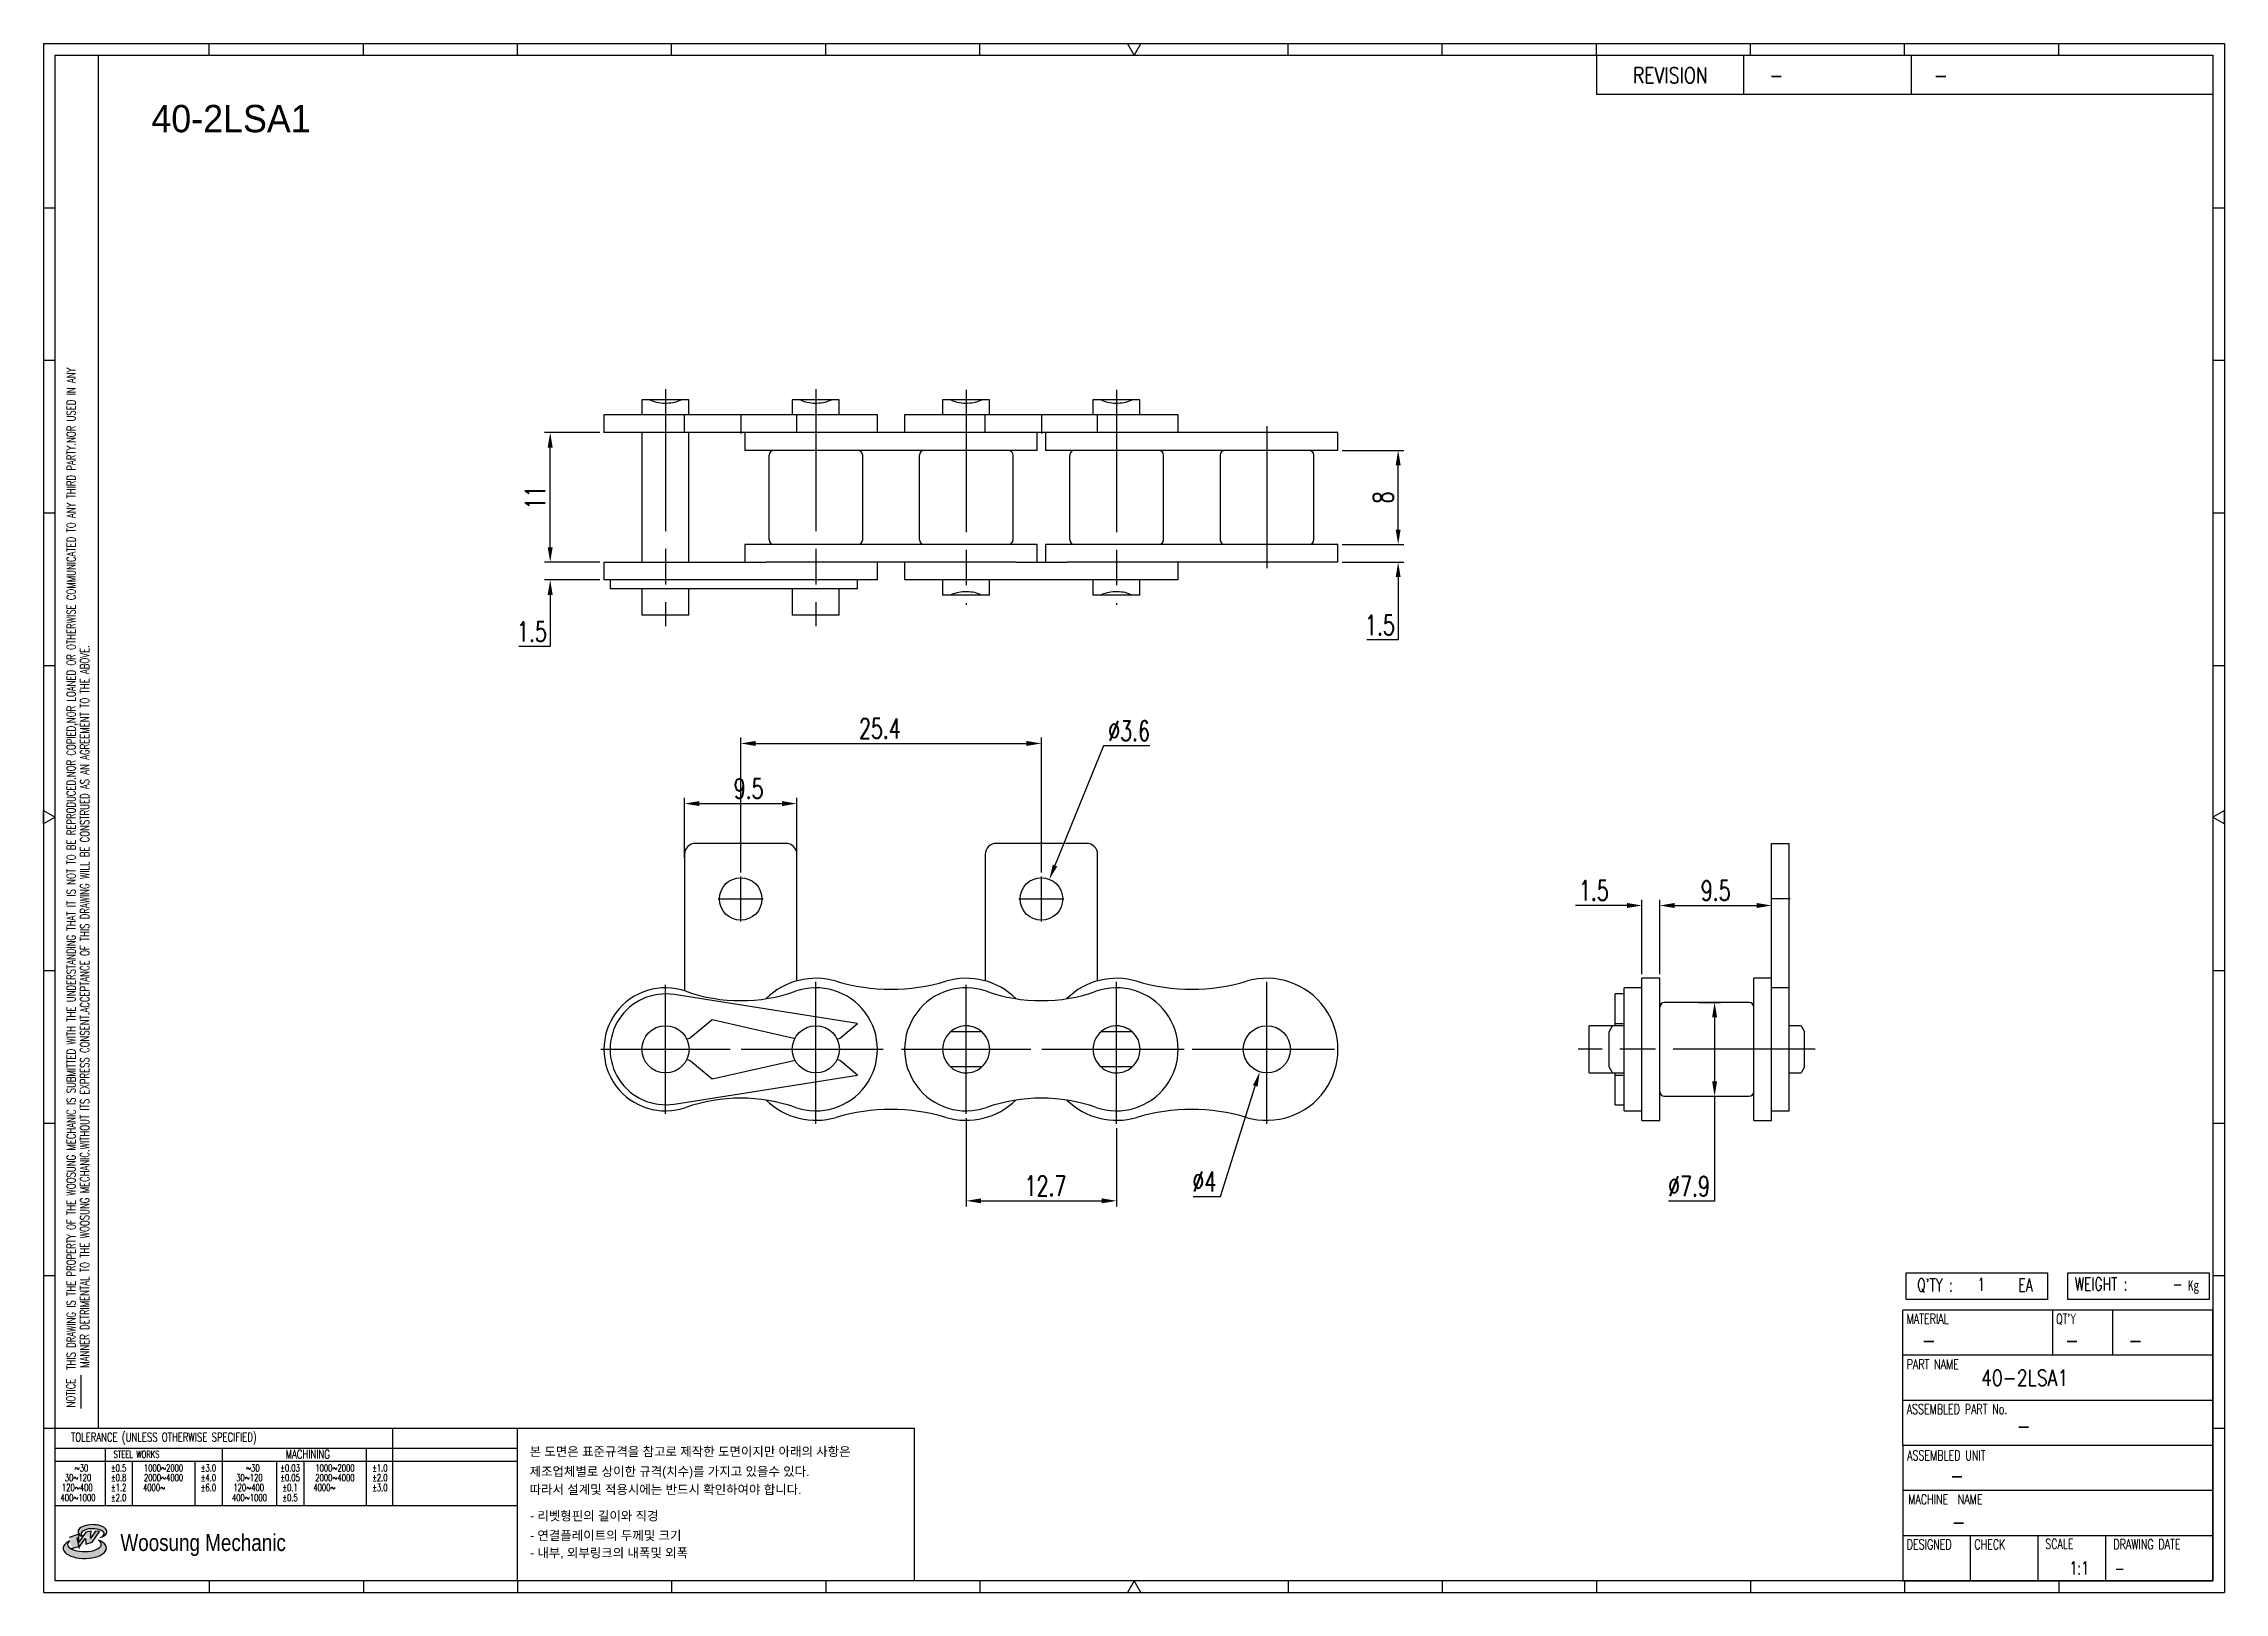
# Model space of a CAD drawing. Header units: millimetres. Extents: x 333 to 518, y 59 to 190.
import ezdxf
from ezdxf.enums import TextEntityAlignment as Align

# ---------------------------------------------------------------- set-up
doc = ezdxf.new("R2010")
doc.units = ezdxf.units.MM
doc.linetypes.add('AM_ISO08W050', pattern=[18, 12, -1.5, 3, -1.5])
doc.layers.get('Defpoints').update_dxf_attribs({"color": 80})
doc.layers.add('CL1', color=140, linetype='AM_ISO08W050', lineweight=25)
for name, color, linetype in [('S-DIM', 7, 'Continuous'), ('TITLE', 7, 'Continuous'), ('도면레이아웃', 7, 'Continuous')]:
    doc.layers.add(name, color=color, linetype=linetype)
doc.styles.add('HAN', font='ROMANS.shx', dxfattribs={"width": 0.7, "bigfont": 'whgtxt.shx'})
doc.styles.add('HKD_ST2', font='romans.shx', dxfattribs={"width": 0.7, "height": 4, "bigfont": '@extfont2.shx'})
doc.styles.add('HSG', font='SIMPLEX.shx', dxfattribs={"width": 0.7, "bigfont": 'HSG.shx'})
doc.styles.add('MtXpl_', font='Gulim.ttf')
doc.styles.add('SLDTEXTSTYLE4', font='arial.ttf', dxfattribs={"width": 0.8})
doc.dimstyles.new('AP0.7', dxfattribs={"dimscale": 0.7, "dimtxt": 2.4, "dimasz": 1.8, "dimexe": 0.7, "dimexo": 0.5, "dimgap": 0.6, "dimtad": 1, "dimtoh": 1, "dimdec": 1, "dimrnd": 0.01, "dimzin": 9, "dimdsep": 46, "dimtxsty": 'HSG', "dimcen": 0, "dimclrd": 251, "dimclre": 251, "dimclrt": 60, "dimazin": 2, "dimtp": 1, "dimtm": 1, "dimtfac": 0.5, "dimtdec": 1, "dimtofl": 0, "dimtmove": 0, "dimatfit": 3, "dimfxl": 0, "dimtvp": 1, "dimtolj": 2, "dimlwd": -1, "dimlwe": -1, "dimarcsym": 0})

# ---------------------------------------------------------------- blocks, each defined once
blk = doc.blocks.new('MAST')
at = {"layer": '도면레이아웃'}
h = blk.add_hatch(color=10, dxfattribs=at)
h.paths.add_polyline_path([(1.544, 35.177), (1.554, 34.966), (1.779, 35.034), (2.054, 35.422), (1.908, 35.446), (1.728, 35.167), (1.741, 35.439), (1.547, 35.405), (1.292, 35.041), (1.295, 35.33), (0.943, 35.208), (1.03, 34.8), (1.336, 34.885)])
edge = h.paths.add_edge_path()
edge.add_ellipse((1.795, 35.421), major_axis=(-0.53, 0), ratio=0.487785, start_angle=122.36065, end_angle=403.39574)
edge.add_line((1.411, 35.244), (1.419, 35.261))
edge.add_ellipse((1.798, 35.344), major_axis=(-0.423, 0), ratio=0.444396, start_angle=131.58977, end_angle=386.19408, ccw=False)
edge = h.paths.add_edge_path()
edge.add_ellipse((1.512, 34.815), major_axis=(-0.793, 0), ratio=0.480113, start_angle=314.67633, end_angle=590.85213)
edge.add_ellipse((1.501, 34.958), major_axis=(-0.62, 0), ratio=0.43311, start_angle=331.7024, end_angle=574.42495, ccw=False)
at = {"color": 140}
for p, q in [((0, 90.118), (80.15, 90.118)), ((0, 90.118), (0, 33.191)), ((80.15, 90.118), (80.15, 33.191)), ((57.068, 89.693), (57.068, 88.246)), ((62.47, 89.693), (62.47, 88.246)), ((68.635, 89.693), (68.635, 88.246)), ((79.725, 88.246), (57.068, 88.246)), ((68.449, 43.961), (68.449, 44.936)), ((68.449, 44.936), (73.654, 44.936)), ((73.654, 44.936), (73.654, 43.961)), ((74.39, 43.961), (74.39, 44.936)), ((74.39, 44.936), (79.595, 44.936)), ((79.595, 44.936), (79.595, 43.961)), ((68.336, 38.59), (68.336, 43.563)), ((79.725, 43.563), (68.336, 43.563)), ((73.654, 43.961), (68.449, 43.961)), ((73.827, 43.563), (73.827, 41.905)), ((79.595, 43.961), (74.39, 43.961)), ((76.037, 43.563), (76.037, 41.905)), ((79.725, 38.59), (79.725, 43.563)), ((79.725, 41.905), (68.336, 41.905)), ((79.725, 40.248), (68.336, 40.248)), ((68.336, 38.59), (68.336, 33.616)), ((79.725, 38.59), (68.336, 38.59)), ((79.725, 33.616), (79.725, 38.59)), ((79.725, 36.932), (68.336, 36.932)), ((79.725, 35.274), (68.336, 35.274)), ((70.822, 33.616), (70.822, 35.274)), ((73.309, 33.616), (73.309, 35.274)), ((75.796, 33.616), (75.796, 35.274)), ((0, 33.191), (80.15, 33.191)), ((68.336, 33.616), (79.725, 33.616))]:
    blk.add_line(p, q, dxfattribs=at)
for p, q in [((6.089, 89.693), (6.089, 90.118)), ((11.753, 89.693), (11.753, 90.118)), ((17.418, 89.693), (17.418, 90.118)), ((23.082, 89.693), (23.082, 90.118)), ((28.746, 89.693), (28.746, 90.118)), ((34.411, 89.693), (34.411, 90.118)), ((45.739, 89.693), (45.739, 90.118)), ((51.404, 89.693), (51.404, 90.118)), ((57.068, 89.693), (57.068, 90.118)), ((62.732, 89.693), (62.732, 90.118)), ((68.397, 89.693), (68.397, 90.118)), ((74.061, 89.693), (74.061, 90.118)), ((0, 84.085), (0.425, 84.085)), ((79.725, 84.085), (80.15, 84.085)), ((0, 78.478), (0.425, 78.478)), ((79.725, 78.478), (80.15, 78.478)), ((0, 72.87), (0.425, 72.87)), ((79.725, 72.87), (80.15, 72.87)), ((0, 67.262), (0.425, 67.262)), ((79.725, 67.262), (80.15, 67.262)), ((0, 56.047), (0.425, 56.047)), ((79.725, 56.047), (80.15, 56.047)), ((0, 50.439), (0.425, 50.439)), ((79.725, 50.439), (80.15, 50.439)), ((0, 44.832), (0.425, 44.832)), ((79.725, 44.832), (80.15, 44.832)), ((1.377, 39.947), (1.377, 41.174)), ((0, 39.224), (0.425, 39.224)), ((79.725, 39.224), (80.15, 39.224)), ((6.089, 33.616), (6.089, 33.191)), ((11.753, 33.616), (11.753, 33.191)), ((17.418, 33.616), (17.418, 33.191)), ((23.082, 33.616), (23.082, 33.191)), ((28.746, 33.616), (28.746, 33.191)), ((34.411, 33.616), (34.411, 33.191)), ((45.739, 33.616), (45.739, 33.191)), ((51.404, 33.616), (51.404, 33.191)), ((57.068, 33.616), (57.068, 33.191)), ((62.732, 33.616), (62.732, 33.191)), ((68.397, 33.616), (68.397, 33.191)), ((74.061, 33.616), (74.061, 33.191))]:
    blk.add_line(p, q)
at = {"color": 2}
for p, q in [((2.017, 39.224), (2.017, 89.693)), ((0.425, 39.224), (17.418, 39.224)), ((0.425, 38.487), (17.418, 38.487)), ((2.257, 38.487), (2.257, 36.382)), ((6.557, 38.5), (6.557, 36.382)), ((11.857, 38.487), (11.857, 36.382)), ((12.816, 39.224), (12.816, 36.382)), ((17.418, 33.616), (17.418, 39.224)), ((0.425, 38.012), (17.418, 38.012)), ((3.257, 38.012), (3.257, 36.382)), ((5.557, 38.012), (5.557, 36.382)), ((8.557, 38.012), (8.557, 36.382)), ((9.557, 38.026), (9.557, 36.382)), ((0.425, 36.382), (17.418, 36.382))]:
    blk.add_line(p, q, dxfattribs=at)
for points in [[(40.075, 89.693), (39.83, 90.118), (40.32, 90.118)], [(0.425, 61.679), (0, 61.433), (0, 61.924)], [(79.725, 61.679), (80.15, 61.433), (80.15, 61.924)], [(40.075, 33.616), (39.83, 33.191), (40.32, 33.191)]]:
    blk.add_lwpolyline(points, close=True)
at = {"color": 140}
blk.add_lwpolyline([(0.425, 89.693), (79.725, 89.693), (79.725, 33.616), (0.425, 33.616)], close=True, dxfattribs=at)
at = {"layer": '도면레이아웃'}
for p, q in [((1.295, 35.33), (0.943, 35.208)), ((1.547, 35.405), (1.292, 35.041)), ((1.292, 35.041), (1.295, 35.33)), ((1.741, 35.439), (1.547, 35.405)), ((1.908, 35.446), (1.728, 35.167)), ((1.728, 35.167), (1.741, 35.439)), ((1.779, 35.034), (2.054, 35.422)), ((2.054, 35.422), (1.908, 35.446)), ((1.03, 34.8), (1.336, 34.885)), ((1.224, 35.208), (1.311, 34.8)), ((1.224, 35.208), (1.224, 35.208)), ((1.336, 34.885), (1.544, 35.177)), ((1.419, 35.261), (1.411, 35.244)), ((1.544, 35.177), (1.554, 34.966)), ((1.554, 34.966), (1.779, 35.034))]:
    blk.add_line(p, q, dxfattribs=at)
for centre, major_axis, ratio, start_param, end_param in [((1.795, 35.421), (-0.53, 0), 0.487785, 2.135596, 7.040584), ((1.798, 35.344), (-0.423, 0), 0.444396, 2.296675, 6.740358), ((1.512, 34.815), (-0.793, 0), 0.480113, 5.492138, 10.312315), ((1.501, 34.958), (-0.62, 0), 0.43311, 5.789299, 10.025607)]:
    blk.add_ellipse(centre, major_axis=major_axis, ratio=ratio, start_param=start_param, end_param=end_param, dxfattribs=at)
for s, height, style, width, p in [('REVISION', 0.5806, 'HAN', 0.8, (58.415, 88.664)), ('-', 0.581, 'HAN', 0.8, (63.426, 88.664)), ('-', 0.581, 'HAN', 0.8, (69.468, 88.664)), ("Q'TY : ", 0.4746, 'HKD_ST2', 0.7, (68.857, 44.253)), ('1', 0.475, 'HKD_ST2', 0.7, (71.071, 44.275)), ('EA', 0.4746, 'HKD_ST2', 0.7, (72.578, 44.253)), ('WEIGHT : ', 0.4746, 'HKD_ST2', 0.7, (74.65, 44.286)), ('-', 0.581, 'HAN', 0.8, (69.029, 42.157)), ('-', 0.581, 'HAN', 0.8, (74.289, 42.157)), ('-', 0.581, 'HAN', 0.8, (76.623, 42.157)), ('-', 0.581, 'HAN', 0.8, (72.515, 39.013)), ('-', 0.581, 'HAN', 0.8, (70.067, 37.189)), ('-', 0.581, 'HAN', 0.8, (70.126, 35.48)), ('1:1', 0.4746, 'HKD_ST2', 0.7, (74.458, 33.848)), ('-', 0.475, 'HKD_ST2', 0.7, (76.112, 33.837))]:
    blk.add_text(s, height=height, dxfattribs=dict(style=style, width=width)).set_placement(p)
at = {"color": 6, "style": 'HKD_ST2', "width": 0.7}
for s, p in [(' THIS DRAWING IS THE PROPERTY OF THE WOOSUNG MECHANIC IS SUBMITTED WITH THE UNDERSTANDING THAT IT IS NOT TO BE REPRODUCED.NOR COPIED,NOR LOANED OR OTHERWISE COMMUNICATED TO ANY THIRD PARTY.NOR USED IN ANY', (1.173, 41.217)), ('MANNER DETRIMENTAL TO THE WOOSUNG MECHANIC.WITHOUT ITS EXPRESS CONSENT.ACCEPTANCE OF THIS DRAWING WILL BE CONSTRUED AS AN AGREEMENT TO THE ABOVE.', (1.672, 41.447))]:
    blk.add_text(s, height=0.326266, rotation=90, dxfattribs=at).set_placement(p)
at = {"style": 'HKD_ST2', "width": 0.7}
blk.add_text('-', height=0.475, dxfattribs=at).set_placement((78.613, 44.286), align=Align.RIGHT)
at = {"color": 254, "style": 'HKD_ST2', "width": 0.7}
for s, height, p in [('MATERIAL', 0.3651, (68.474, 43.425)), ("QT'Y", 0.3651, (73.965, 43.425)), ('PART NAME', 0.3651, (68.474, 41.756)), ('ASSEMBLED PART No.', 0.36511, (68.474, 40.109)), ('ASSEMBLED UNIT', 0.36511, (68.49, 38.408)), ('MACHINE  NAME', 0.36511, (68.532, 36.794)), ('DESIGNED', 0.3651, (68.474, 35.136)), ('CHECK', 0.3651, (70.961, 35.136)), ('SCALE', 0.3651, (73.566, 35.153)), ('DRAWING DATE', 0.36511, (76.071, 35.141))]:
    blk.add_text(s, height=height, dxfattribs=at).set_placement(p, align=Align.TOP_LEFT)
at = {"style": 'HKD_ST2', "width": 0.7}
blk.add_text('NOTICE', height=0.3263, rotation=90, dxfattribs=at).set_placement((1.163, 39.988))
blk.add_text('TOLERANCE (UNLESS OTHERWISE SPECIFIED)', height=0.32627, dxfattribs=at).set_placement((4.417, 38.896), align=Align.MIDDLE_CENTER)
at = {"color": 4, "style": 'HKD_ST2', "width": 0.7}
for s, height, p in [('%%12630', 0.261, (1.389, 37.762)), ('1000%%1262000', 0.26101, (4.407, 37.762)), ('%%12630', 0.261, (7.689, 37.762)), ('1000%%1262000', 0.26101, (10.707, 37.762)), ('120%%126400', 0.26101, (1.237, 37.045)), ('30%%126120', 0.261, (1.263, 37.411)), ('4000%%126', 0.261, (4.061, 37.045)), ('2000%%1264000', 0.26101, (4.407, 37.411)), ('120%%126400', 0.26101, (7.537, 37.045)), ('30%%126120', 0.261, (7.563, 37.411)), ('4000%%126', 0.261, (10.321, 37.045)), ('2000%%1264000', 0.26101, (10.707, 37.411)), ('400%%1261000', 0.26101, (1.263, 36.67)), ('400%%1261000', 0.26101, (7.563, 36.67))]:
    blk.add_text(s, height=height, dxfattribs=at).set_placement(p, align=Align.MIDDLE_CENTER)
for s, height, p in [('%%P0.5', 0.261, (2.757, 37.762)), ('STEEL WORKS', 0.26101, (3.416, 38.268)), ('%%P3.0', 0.261, (6.057, 37.762)), ('%%P0.03', 0.261, (9.057, 37.762)), ('MACHINING', 0.3263, (9.707, 38.27)), ('%%P1.0', 0.261, (12.357, 37.762)), ('%%P0.8', 0.261, (2.757, 37.411)), ('%%P1.2', 0.261, (2.757, 37.045)), ('%%P4.0', 0.261, (6.057, 37.411)), ('%%P6.0', 0.261, (6.057, 37.045)), ('%%P0.05', 0.261, (9.057, 37.411)), ('%%P0.1', 0.261, (9.057, 37.045)), ('%%P2.0', 0.261, (12.357, 37.411)), ('%%P3.0', 0.261, (12.357, 37.045)), ('%%P2.0', 0.261, (2.757, 36.67)), ('%%P0.5', 0.261, (9.057, 36.67))]:
    blk.add_text(s, height=height, dxfattribs=at).set_placement(p, align=Align.MIDDLE)
at = {"color": 1, "style": 'SLDTEXTSTYLE4', "width": 0.8}
blk.add_text('Woosung Mechanic', height=0.61957, dxfattribs=at).set_placement((2.822, 34.711))
at = {"layer": 'TITLE', "width": 0.8}
blk.add_text('Kg', height=0.3789, dxfattribs=at).set_placement((78.807, 44.286))
blk = doc.blocks.new('*D2')
at = {"layer": 'Defpoints', "color": 0, "transparency": 16777216}
for p in [(442.8, 147.58), (447.89, 147.58), (442.8, 146.08)]:
    blk.add_point(p, dxfattribs=at)
at = {"layer": 'S-DIM', "color": 251, "transparency": 16777216}
for p, q in [((447.89, 148.84), (447.89, 150.1)), ((443.15, 147.58), (448.38, 147.58)), ((443.15, 146.08), (448.38, 146.08)), ((447.89, 144.82), (447.89, 139.51)), ((447.89, 139.51), (445.23, 139.51))]:
    blk.add_line(p, q, dxfattribs=at)
for points in [[(447.68, 148.84), (448.1, 148.84), (447.89, 147.58)], [(447.68, 144.82), (448.1, 144.82), (447.89, 146.08)]]:
    blk.add_solid(points, dxfattribs=at)
at = {"layer": 'S-DIM', "color": 60, "transparency": 16777216, "insert": (446.35, 140.77), "char_height": 1.68, "attachment_point": 5, "style": 'HSG'}
blk.add_mtext('\\A2;1.5', dxfattribs=at)
blk = doc.blocks.new('*D3')
at = {"layer": 'Defpoints', "color": 0, "transparency": 16777216}
for p in [(442.8, 155.53), (447.89, 155.53), (442.8, 147.58)]:
    blk.add_point(p, dxfattribs=at)
at = {"layer": 'S-DIM', "color": 251, "transparency": 16777216}
for p, q in [((443.15, 155.53), (448.38, 155.53)), ((447.89, 148.84), (447.89, 154.27)), ((443.15, 147.58), (448.38, 147.58))]:
    blk.add_line(p, q, dxfattribs=at)
for points in [[(447.68, 154.27), (448.1, 154.27), (447.89, 155.53)], [(447.68, 148.84), (448.1, 148.84), (447.89, 147.58)]]:
    blk.add_solid(points, dxfattribs=at)
at = {"layer": 'S-DIM', "color": 60, "transparency": 16777216, "insert": (446.63, 151.55), "char_height": 1.68, "attachment_point": 5, "rotation": 90, "style": 'HSG'}
blk.add_mtext('\\A2;8', dxfattribs=at)
blk = doc.blocks.new('*D4')
at = {"layer": 'Defpoints', "color": 0, "transparency": 16777216}
for p in [(376.26, 146.08), (380.8, 146.08), (380.8, 144.58)]:
    blk.add_point(p, dxfattribs=at)
at = {"layer": 'S-DIM', "color": 251, "transparency": 16777216}
for p, q in [((376.26, 147.34), (376.26, 148.6)), ((380.45, 146.08), (375.77, 146.08)), ((380.45, 144.58), (375.77, 144.58)), ((376.26, 143.32), (376.26, 138.95)), ((376.26, 138.95), (373.6, 138.95))]:
    blk.add_line(p, q, dxfattribs=at)
for points in [[(376.05, 147.34), (376.47, 147.34), (376.26, 146.08)], [(376.05, 143.32), (376.47, 143.32), (376.26, 144.58)]]:
    blk.add_solid(points, dxfattribs=at)
at = {"layer": 'S-DIM', "color": 60, "transparency": 16777216, "insert": (374.72, 140.21), "char_height": 1.68, "attachment_point": 5, "style": 'HSG'}
blk.add_mtext('\\A2;1.5', dxfattribs=at)
blk = doc.blocks.new('*D5')
at = {"layer": 'Defpoints', "color": 0, "transparency": 16777216}
for p in [(376.26, 157.03), (380.8, 157.03), (380.8, 146.08)]:
    blk.add_point(p, dxfattribs=at)
at = {"layer": 'S-DIM', "color": 251, "transparency": 16777216}
for p, q in [((380.45, 157.03), (375.77, 157.03)), ((376.26, 147.34), (376.26, 155.77)), ((380.45, 146.08), (375.77, 146.08))]:
    blk.add_line(p, q, dxfattribs=at)
for points in [[(376.05, 155.77), (376.47, 155.77), (376.26, 157.03)], [(376.05, 147.34), (376.47, 147.34), (376.26, 146.08)]]:
    blk.add_solid(points, dxfattribs=at)
at = {"layer": 'S-DIM', "color": 60, "transparency": 16777216, "insert": (375, 151.55), "char_height": 1.68, "attachment_point": 5, "rotation": 90, "style": 'HSG'}
blk.add_mtext('\\A2;11', dxfattribs=at)
blk = doc.blocks.new('*D6')
at = {"layer": 'Defpoints', "color": 0, "transparency": 16777216}
for p in [(397.1, 125.69), (387.6, 120.76), (397.1, 120.76)]:
    blk.add_point(p, dxfattribs=at)
at = {"layer": 'S-DIM', "color": 251, "transparency": 16777216}
for p, q in [((387.6, 121.11), (387.6, 126.18)), ((388.86, 125.69), (395.84, 125.69)), ((397.1, 121.11), (397.1, 126.18))]:
    blk.add_line(p, q, dxfattribs=at)
for points in [[(388.86, 125.9), (388.86, 125.48), (387.6, 125.69)], [(395.84, 125.9), (395.84, 125.48), (397.1, 125.69)]]:
    blk.add_solid(points, dxfattribs=at)
at = {"layer": 'S-DIM', "color": 60, "transparency": 16777216, "insert": (393.02, 126.95), "char_height": 1.68, "attachment_point": 5, "style": 'HSG'}
blk.add_mtext('\\A2;9.5', dxfattribs=at)
blk = doc.blocks.new('*D7')
at = {"layer": 'Defpoints', "color": 0, "transparency": 16777216}
for p in [(417.75, 130.77), (392.35, 119.52), (417.75, 119.52)]:
    blk.add_point(p, dxfattribs=at)
at = {"layer": 'S-DIM', "color": 251, "transparency": 16777216}
for p, q in [((392.35, 119.87), (392.35, 131.26)), ((417.75, 119.87), (417.75, 131.26)), ((393.61, 130.77), (416.49, 130.77))]:
    blk.add_line(p, q, dxfattribs=at)
for points in [[(393.61, 130.98), (393.61, 130.56), (392.35, 130.77)], [(416.49, 130.98), (416.49, 130.56), (417.75, 130.77)]]:
    blk.add_solid(points, dxfattribs=at)
at = {"layer": 'S-DIM', "color": 60, "transparency": 16777216, "insert": (404.11, 132.03), "char_height": 1.68, "attachment_point": 5, "style": 'HSG'}
blk.add_mtext('\\A2;25.4', dxfattribs=at)
blk = doc.blocks.new('*D8')
at = {"layer": 'Defpoints', "color": 0, "transparency": 16777216}
for p in [(418.43, 119.29), (417.07, 115.96)]:
    blk.add_point(p, dxfattribs=at)
at = {"layer": 'S-DIM', "color": 251, "transparency": 16777216}
for p, q in [((423.01, 130.57), (418.9, 120.46)), ((426.9, 130.57), (423.01, 130.57))]:
    blk.add_line(p, q, dxfattribs=at)
blk.add_solid([(418.71, 120.54), (419.09, 120.38), (418.43, 119.29)], dxfattribs=at)
at = {"layer": 'S-DIM', "color": 60, "transparency": 16777216, "insert": (425.16, 131.83), "char_height": 1.68, "attachment_point": 5, "style": 'HSG'}
blk.add_mtext('\\A2;∅3.6', dxfattribs=at)
blk = doc.blocks.new('*D9')
at = {"layer": 'Defpoints', "color": 0, "transparency": 16777216}
for p in [(411.4, 99.47), (424.1, 98.63), (424.1, 92.13)]:
    blk.add_point(p, dxfattribs=at)
at = {"layer": 'S-DIM', "color": 251, "transparency": 16777216}
for p, q in [((411.4, 99.12), (411.4, 91.64)), ((424.1, 98.28), (424.1, 91.64)), ((412.66, 92.13), (422.84, 92.13))]:
    blk.add_line(p, q, dxfattribs=at)
for points in [[(412.66, 92.34), (412.66, 91.92), (411.4, 92.13)], [(422.84, 92.34), (422.84, 91.92), (424.1, 92.13)]]:
    blk.add_solid(points, dxfattribs=at)
at = {"layer": 'S-DIM', "color": 60, "transparency": 16777216, "insert": (418.1, 93.39), "char_height": 1.68, "attachment_point": 5, "style": 'HSG'}
blk.add_mtext('\\A2;12.7', dxfattribs=at)
blk = doc.blocks.new('*D10')
at = {"layer": 'Defpoints', "color": 0, "transparency": 16777216}
for p in [(437.4, 106.82), (436.2, 103.03)]:
    blk.add_point(p, dxfattribs=at)
at = {"layer": 'S-DIM', "color": 251, "transparency": 16777216}
for p, q in [((432.88, 92.51), (435.82, 101.83)), ((430.56, 92.51), (432.88, 92.51))]:
    blk.add_line(p, q, dxfattribs=at)
blk.add_solid([(435.62, 101.89), (436.02, 101.77), (436.2, 103.03)], dxfattribs=at)
at = {"layer": 'S-DIM', "color": 60, "transparency": 16777216, "insert": (431.51, 93.77), "char_height": 1.68, "attachment_point": 5, "style": 'HSG'}
blk.add_mtext('\\A2;∅4', dxfattribs=at)
blk = doc.blocks.new('*D11')
at = {"layer": 'Defpoints', "color": 0, "transparency": 16777216}
for p in [(469.98, 117.08), (468.48, 110.93), (469.98, 110.93)]:
    blk.add_point(p, dxfattribs=at)
at = {"layer": 'S-DIM', "color": 251, "transparency": 16777216}
for p, q in [((467.22, 117.08), (462.88, 117.08)), ((468.48, 111.28), (468.48, 117.57)), ((469.98, 111.28), (469.98, 117.57)), ((471.24, 117.08), (472.5, 117.08))]:
    blk.add_line(p, q, dxfattribs=at)
for points in [[(467.22, 117.29), (467.22, 116.87), (468.48, 117.08)], [(471.24, 117.29), (471.24, 116.87), (469.98, 117.08)]]:
    blk.add_solid(points, dxfattribs=at)
at = {"layer": 'S-DIM', "color": 60, "transparency": 16777216, "insert": (464.42, 118.34), "char_height": 1.68, "attachment_point": 5, "style": 'HSG'}
blk.add_mtext('\\A2;1.5', dxfattribs=at)
blk = doc.blocks.new('*D12')
at = {"layer": 'Defpoints', "color": 0, "transparency": 16777216}
for p in [(479.43, 117.08), (479.43, 115.26), (469.98, 110.93)]:
    blk.add_point(p, dxfattribs=at)
at = {"layer": 'S-DIM', "color": 251, "transparency": 16777216}
for p, q in [((469.98, 111.28), (469.98, 117.57)), ((471.24, 117.08), (478.17, 117.08)), ((479.43, 115.61), (479.43, 117.57))]:
    blk.add_line(p, q, dxfattribs=at)
for points in [[(471.24, 117.29), (471.24, 116.87), (469.98, 117.08)], [(478.17, 117.29), (478.17, 116.87), (479.43, 117.08)]]:
    blk.add_solid(points, dxfattribs=at)
at = {"layer": 'S-DIM', "color": 60, "transparency": 16777216, "insert": (474.71, 118.34), "char_height": 1.68, "attachment_point": 5, "style": 'HSG'}
blk.add_mtext('\\A2;9.5', dxfattribs=at)
blk = doc.blocks.new('*D13')
at = {"layer": 'Defpoints', "color": 0, "transparency": 16777216}
for p in [(472.9, 108.89), (472.9, 100.97), (474.62, 100.97)]:
    blk.add_point(p, dxfattribs=at)
at = {"layer": 'S-DIM', "color": 251, "transparency": 16777216}
for p, q in [((473.25, 108.89), (475.11, 108.89)), ((474.62, 107.63), (474.62, 102.23)), ((473.25, 100.97), (475.11, 100.97)), ((474.62, 100.97), (474.62, 92.11)), ((474.62, 92.11), (470.73, 92.11))]:
    blk.add_line(p, q, dxfattribs=at)
for points in [[(474.41, 107.63), (474.83, 107.63), (474.62, 108.89)], [(474.41, 102.23), (474.83, 102.23), (474.62, 100.97)]]:
    blk.add_solid(points, dxfattribs=at)
at = {"layer": 'S-DIM', "color": 60, "transparency": 16777216, "insert": (472.46, 93.37), "char_height": 1.68, "attachment_point": 5, "style": 'HSG'}
blk.add_mtext('\\A2;%%c7.9', dxfattribs=at)

msp = doc.modelspace()

# ---------------------------------------------------------------- linework, layer by layer
for p, q in [((380.8, 158.53), (380.8, 157.03)), ((403.9, 158.53), (380.8, 158.53)), ((384.01, 159.8), (384.01, 158.53)), ((387.98, 159.8), (384.01, 159.8)), ((387.6, 157.03), (387.6, 158.53)), ((387.98, 158.53), (387.98, 159.8)), ((396.71, 159.8), (396.71, 158.53)), ((400.68, 159.8), (396.71, 159.8)), ((397.1, 157.03), (397.1, 158.53)), ((400.68, 158.53), (400.68, 159.8)), ((403.9, 157.03), (403.9, 158.53)), ((429.3, 158.53), (406.2, 158.53)), ((406.2, 158.53), (406.2, 157.03)), ((409.41, 159.8), (409.41, 158.53)), ((413.38, 159.8), (409.41, 159.8)), ((413, 157.03), (413, 158.53)), ((413.38, 158.53), (413.38, 159.8)), ((422.11, 159.8), (422.11, 158.53)), ((426.08, 159.8), (422.11, 159.8)), ((422.5, 157.03), (422.5, 158.53)), ((426.08, 158.53), (426.08, 159.8)), ((429.3, 157.03), (429.3, 158.53)), ((397.1, 157.03), (380.8, 157.03)), ((384.01, 157.03), (384.01, 146.08)), ((387.98, 146.08), (387.98, 157.03)), ((392.7, 157.03), (392.7, 155.53)), ((413, 157.03), (397.1, 157.03)), ((422.5, 157.03), (413, 157.03)), ((417.4, 155.53), (417.4, 157.03)), ((418.1, 157.03), (418.1, 155.53)), ((442.8, 157.03), (422.5, 157.03)), ((442.8, 155.53), (442.8, 157.03)), ((417.4, 155.53), (392.7, 155.53)), ((394.74, 155.13), (394.74, 147.97)), ((402.66, 147.97), (402.66, 155.13)), ((407.44, 155.13), (407.44, 147.97)), ((415.36, 147.97), (415.36, 155.13)), ((442.8, 155.53), (418.1, 155.53)), ((420.14, 155.13), (420.14, 147.97)), ((428.06, 147.97), (428.06, 155.13)), ((432.84, 155.13), (432.84, 147.97)), ((440.76, 147.97), (440.76, 155.13)), ((417.4, 147.58), (392.7, 147.58)), ((392.7, 147.58), (392.7, 146.08)), ((417.4, 146.08), (417.4, 147.58)), ((442.8, 147.58), (418.1, 147.58)), ((418.1, 147.58), (418.1, 146.08)), ((442.8, 146.08), (442.8, 147.58)), ((380.8, 146.08), (394.5, 146.08)), ((380.8, 146.08), (380.8, 144.58)), ((415.6, 146.08), (394.5, 146.08)), ((403.9, 144.58), (403.9, 146.08)), ((406.2, 146.08), (406.2, 144.58)), ((415.6, 146.08), (419.9, 146.08)), ((442.8, 146.08), (419.9, 146.08)), ((429.3, 144.58), (429.3, 146.08)), ((403.9, 144.58), (380.8, 144.58)), ((381.32, 144.58), (381.32, 143.83)), ((402.21, 143.83), (381.32, 143.83)), ((384.01, 143.83), (384.01, 141.6)), ((387.98, 141.6), (387.98, 143.83)), ((396.71, 143.83), (396.71, 141.6)), ((400.68, 141.6), (400.68, 143.83)), ((402.21, 143.83), (402.21, 144.58)), ((429.3, 144.58), (406.2, 144.58)), ((409.41, 144.58), (409.41, 143.3)), ((413.38, 143.3), (413.38, 144.58)), ((422.11, 144.58), (422.11, 143.3)), ((426.08, 143.3), (426.08, 144.58)), ((413.38, 143.3), (409.41, 143.3)), ((426.08, 143.3), (422.11, 143.3)), ((387.98, 141.6), (384.01, 141.6)), ((400.68, 141.6), (396.71, 141.6)), ((396.15, 122.33), (388.55, 122.33)), ((421.55, 122.33), (413.95, 122.33)), ((479.43, 110.93), (479.43, 122.33)), ((479.43, 122.33), (480.93, 122.33)), ((480.93, 99.73), (480.93, 122.33)), ((387.6, 121.38), (387.6, 109.87)), ((397.1, 110.71), (397.1, 121.38)), ((413, 121.38), (413, 110.71)), ((422.5, 110.71), (422.5, 121.38)), ((469.98, 110.93), (468.48, 110.93)), ((468.48, 98.93), (468.48, 110.93)), ((469.98, 98.93), (469.98, 110.93)), ((479.43, 110.93), (477.93, 110.93)), ((477.93, 98.93), (477.93, 110.93)), ((479.43, 98.93), (479.43, 110.93)), ((402.21, 107.1), (386.73, 109.55)), ((466.98, 109.61), (466.23, 109.61)), ((466.23, 106.91), (466.23, 109.61)), ((468.48, 110.13), (466.98, 110.13)), ((466.98, 99.73), (466.98, 110.13)), ((477.53, 108.89), (470.38, 108.89)), ((480.93, 110.13), (479.43, 110.13)), ((388.12, 105.92), (389.94, 107.45)), ((389.94, 107.45), (396.85, 105.88)), ((400.82, 105.92), (402.21, 107.1)), ((464.01, 102.94), (464.01, 106.91)), ((465.99, 106.91), (464.01, 106.91)), ((465.71, 106.41), (465.99, 106.91)), ((466.98, 106.91), (465.99, 106.91)), ((466.23, 107.1), (466.98, 107.1)), ((481.92, 106.91), (480.93, 106.91)), ((481.92, 106.91), (482.21, 106.41)), ((412.71, 106.41), (410.09, 106.41)), ((425.41, 106.41), (422.79, 106.41)), ((465.71, 103.44), (465.71, 106.41)), ((482.21, 103.44), (482.21, 106.41)), ((389.94, 102.4), (388.12, 103.93)), ((396.85, 103.97), (389.94, 102.4)), ((402.21, 102.76), (400.82, 103.93)), ((412.71, 103.44), (410.09, 103.44)), ((425.41, 103.44), (422.79, 103.44)), ((465.99, 102.94), (465.71, 103.44)), ((482.21, 103.44), (481.92, 102.94)), ((386.73, 100.3), (402.21, 102.76)), ((464.01, 102.94), (465.99, 102.94)), ((465.99, 102.94), (466.98, 102.94)), ((466.23, 100.25), (466.23, 102.94)), ((466.23, 102.76), (466.98, 102.76)), ((480.93, 102.94), (481.92, 102.94)), ((466.23, 100.25), (466.98, 100.25)), ((466.98, 99.73), (468.48, 99.73)), ((470.38, 100.97), (477.53, 100.97)), ((479.43, 99.73), (480.93, 99.73)), ((468.48, 98.93), (469.98, 98.93)), ((477.93, 98.93), (479.43, 98.93))]:
    msp.add_line(p, q)
for points in [[(384.69, 159.8), (384.82, 159.74), (384.96, 159.68), (385.12, 159.63), (385.27, 159.59), (385.44, 159.56), (385.61, 159.54), (385.78, 159.52), (385.95, 159.51), (386.12, 159.52), (386.29, 159.53), (386.46, 159.55), (386.63, 159.57), (386.79, 159.61), (386.95, 159.65), (387.1, 159.71), (387.24, 159.76), (387.31, 159.8)], [(397.39, 159.8), (397.52, 159.74), (397.66, 159.68), (397.82, 159.63), (397.97, 159.59), (398.14, 159.56), (398.31, 159.54), (398.48, 159.52), (398.65, 159.51), (398.82, 159.52), (398.99, 159.53), (399.16, 159.55), (399.33, 159.57), (399.49, 159.61), (399.65, 159.65), (399.8, 159.71), (399.94, 159.76), (400.01, 159.8)], [(410.09, 159.8), (410.22, 159.74), (410.36, 159.68), (410.52, 159.63), (410.67, 159.59), (410.84, 159.56), (411.01, 159.54), (411.18, 159.52), (411.35, 159.51), (411.52, 159.52), (411.69, 159.53), (411.86, 159.55), (412.03, 159.57), (412.19, 159.61), (412.35, 159.65), (412.5, 159.71), (412.64, 159.76), (412.71, 159.8)], [(422.79, 159.8), (422.92, 159.74), (423.06, 159.68), (423.22, 159.63), (423.37, 159.59), (423.54, 159.56), (423.71, 159.54), (423.88, 159.52), (424.05, 159.51), (424.22, 159.52), (424.39, 159.53), (424.56, 159.55), (424.73, 159.57), (424.89, 159.61), (425.05, 159.65), (425.2, 159.71), (425.34, 159.76), (425.41, 159.8)], [(412.71, 143.3), (412.58, 143.36), (412.43, 143.42), (412.28, 143.47), (412.12, 143.51), (411.96, 143.54), (411.79, 143.56), (411.62, 143.58), (411.45, 143.59), (411.27, 143.58), (411.1, 143.57), (410.93, 143.56), (410.77, 143.53), (410.6, 143.49), (410.45, 143.45), (410.3, 143.4), (410.16, 143.34), (410.09, 143.3)], [(425.41, 143.3), (425.28, 143.36), (425.13, 143.42), (424.98, 143.47), (424.82, 143.51), (424.66, 143.54), (424.49, 143.56), (424.32, 143.58), (424.15, 143.59), (423.97, 143.58), (423.8, 143.57), (423.63, 143.56), (423.47, 143.53), (423.3, 143.49), (423.15, 143.45), (423, 143.4), (422.86, 143.34), (422.79, 143.3)], [(412.71, 106.41), (412.58, 106.52), (412.43, 106.62), (412.28, 106.7), (412.12, 106.77), (411.96, 106.83), (411.79, 106.87), (411.62, 106.9), (411.45, 106.91), (411.27, 106.91), (411.1, 106.89), (410.93, 106.86), (410.77, 106.81), (410.6, 106.74), (410.45, 106.67), (410.3, 106.58), (410.16, 106.48), (410.09, 106.41)], [(425.41, 106.41), (425.28, 106.52), (425.13, 106.62), (424.98, 106.7), (424.82, 106.77), (424.66, 106.83), (424.49, 106.87), (424.32, 106.9), (424.15, 106.91), (423.97, 106.91), (423.8, 106.89), (423.63, 106.86), (423.47, 106.81), (423.3, 106.74), (423.15, 106.67), (423, 106.58), (422.86, 106.48), (422.79, 106.41)], [(410.09, 103.44), (410.22, 103.33), (410.36, 103.23), (410.52, 103.15), (410.67, 103.08), (410.84, 103.02), (411.01, 102.98), (411.18, 102.95), (411.35, 102.94), (411.52, 102.94), (411.69, 102.96), (411.86, 103), (412.03, 103.04), (412.19, 103.11), (412.35, 103.18), (412.5, 103.27), (412.64, 103.37), (412.71, 103.44)], [(422.79, 103.44), (422.92, 103.33), (423.06, 103.23), (423.22, 103.15), (423.37, 103.08), (423.54, 103.02), (423.71, 102.98), (423.88, 102.95), (424.05, 102.94), (424.22, 102.94), (424.39, 102.96), (424.56, 103), (424.73, 103.04), (424.89, 103.11), (425.05, 103.18), (425.2, 103.27), (425.34, 103.37), (425.41, 103.44)]]:
    msp.add_lwpolyline(points)
at = {"color": 140}
msp.add_lwpolyline([(373.5, 72.92), (407.01, 72.92), (407.01, 60.03), (373.5, 60.03)], close=True, dxfattribs=at)
for centre, radius in [((392.35, 117.63), 1.8), ((417.75, 117.63), 1.8), ((386, 104.93), 1.99), ((398.7, 104.93), 1.99), ((436.8, 104.93), 1.99)]:
    msp.add_circle(centre, radius)
for centre, radius, start, end in [((395.14, 155.13), 0.397, 90, 180), ((402.26, 155.13), 0.397, 360, 90), ((407.84, 155.13), 0.397, 90, 180), ((414.96, 155.13), 0.397, 360, 90), ((420.54, 155.13), 0.397, 90, 180), ((427.66, 155.13), 0.397, 360, 90), ((433.24, 155.13), 0.397, 90, 180), ((440.36, 155.13), 0.397, 360, 90), ((395.14, 147.97), 0.397, 180, 270), ((402.26, 147.97), 0.397, 270, 0), ((407.84, 147.97), 0.397, 180, 270), ((414.96, 147.97), 0.397, 270, 0), ((420.54, 147.97), 0.397, 180, 270), ((427.66, 147.97), 0.397, 270, 0), ((433.24, 147.97), 0.397, 180, 270), ((440.36, 147.97), 0.397, 270, 0), ((388.55, 121.38), 0.95, 90, 180), ((396.15, 121.38), 0.95, 0, 90), ((413.95, 121.38), 0.95, 90, 180), ((421.55, 121.38), 0.95, 0, 90), ((398.7, 104.93), 6, 73.3282, 134.4604), ((405.05, 126.13), 16.13, 253.3282, 286.6718), ((411.4, 104.93), 6, 45.5396, 106.6718), ((424.1, 104.93), 6, 73.3282, 134.4604), ((430.45, 126.13), 16.13, 253.3282, 286.6718), ((436.8, 104.93), 6, 253.3282, 106.6718), ((386, 104.93), 5.2, 70.6253, 289.3747), ((386, 104.93), 4.68, 81, 279), ((392.35, 122.98), 13.94, 250.6253, 289.3747), ((398.7, 104.93), 5.2, 250.6253, 109.3747), ((411.4, 104.93), 5.2, 70.6253, 289.3747), ((417.75, 122.98), 13.94, 250.6253, 289.3747), ((424.1, 104.93), 5.2, 250.6253, 109.3747), ((470.38, 108.49), 0.397, 90, 180), ((477.53, 108.49), 0.397, 0, 90), ((387.78, 106.32), 0.52, 269.5113, 310), ((396.96, 106.38), 0.52, 257.155, 268.512), ((400.48, 106.32), 0.52, 269.5113, 310), ((411.4, 104.93), 1.99, 131.4096, 228.5904), ((411.4, 104.93), 1.99, 311.4096, 48.5904), ((424.1, 104.93), 1.98, 131.4096, 228.5904), ((424.1, 104.93), 1.99, 311.4096, 48.5904), ((387.78, 103.53), 0.52, 50, 90.4887), ((396.96, 103.47), 0.52, 91.488, 102.845), ((400.48, 103.53), 0.52, 50, 90.4887), ((470.38, 101.36), 0.397, 180, 270), ((477.53, 101.36), 0.397, 270, 0), ((392.35, 86.87), 13.94, 70.6253, 109.3747), ((398.7, 104.93), 6, 225.5396, 286.6718), ((405.05, 83.72), 16.13, 73.3282, 106.6718), ((411.4, 104.93), 6, 253.3282, 314.4604), ((417.75, 86.87), 13.94, 70.6253, 109.3747), ((424.1, 104.93), 6, 225.5396, 286.6718), ((430.45, 83.72), 16.13, 73.3282, 106.6718)]:
    msp.add_arc(centre, radius, start, end)
at = {"layer": 'CL1'}
for p, q in [((386, 160.71), (386, 140.69)), ((398.7, 160.71), (398.7, 140.69)), ((411.4, 160.63), (411.4, 142.48)), ((424.1, 160.63), (424.1, 142.48)), ((392.35, 158.6), (392.35, 156.95)), ((417.75, 158.6), (417.75, 156.95)), ((436.8, 157.57), (436.8, 145.53)), ((392.35, 115.74), (392.35, 119.52)), ((417.75, 115.74), (417.75, 119.52)), ((390.46, 117.63), (394.24, 117.63)), ((415.86, 117.63), (419.64, 117.63)), ((481.01, 117.63), (479.36, 117.63)), ((398.7, 98.63), (398.7, 111.23)), ((424.1, 98.63), (424.1, 111.23)), ((436.8, 98.63), (436.8, 111.23)), ((386, 99.47), (386, 110.39)), ((411.4, 99.47), (411.4, 110.39)), ((380.54, 104.93), (391.46, 104.93)), ((392.4, 104.93), (405, 104.93)), ((405.94, 104.93), (416.86, 104.93)), ((417.8, 104.93), (430.4, 104.93)), ((430.5, 104.93), (443.1, 104.93)), ((483.12, 104.93), (463.1, 104.93))]:
    msp.add_line(p, q, dxfattribs=at)

# ---------------------------------------------------------------- block references
at = {"color": 140, "xscale": 2.29835428307775, "yscale": 2.29835428307775, "zscale": 2.29835428307775}
msp.add_blockref('MAST', (333.47, -17.23), dxfattribs=at)

# ---------------------------------------------------------------- texts
at = {"color": 254, "style": 'MtXpl_'}
msp.add_text('40-2LSA1', height=2.313, dxfattribs=at).set_placement((342.57, 182.4))
at = {"style": 'HAN', "width": 0.8}
msp.add_text('40-2LSA1', height=1.334, dxfattribs=at).set_placement((497.13, 76.51))
at = {"color": 140, "style": 'MtXpl_'}
for s, p in [('본 도면은 표준규격을 참고로 제작한 도면이지만 아래의 사항은', (374.52, 70.57)), ('제조업체별로 상이한 규격(치수)를 가지고 있을수 있다.', (374.52, 68.89)), ('따라서 설계및 적용시에는 반드시 확인하여야 합니다.', (374.52, 67.36)), ('- 리벳형핀의 길이와 직경', (374.56, 65.13)), ('- 연결플레이트의 두께및 크기', (374.56, 63.48)), ('- 내부, 외부링크의 내폭및 외폭', (374.56, 62.01))]:
    msp.add_text(s, height=0.771, dxfattribs=at).set_placement(p)

# ---------------------------------------------------------------- dimensions: what is measured, and where the dimension line sits
at = {"layer": 'S-DIM'}
for base, p1, p2, picture, middle in [((376.25507352, 157.02565909), (380.7981899, 146.07565909), (380.7981899, 157.02565909), '*D5', (374.99507352, 151.55065909)), ((447.89024617, 155.52565909), (442.7981899, 147.57565909), (442.7981899, 155.52565909), '*D3', (446.63024617, 151.55065909))]:
    dim = msp.add_linear_dim(base=base, p1=p1, p2=p2, angle=90, dimstyle='AP0.7', override={"dimtmove": 1}, dxfattribs=at)
    dim.commit()
    dim.dimension.update_dxf_attribs({"geometry": picture, "text_midpoint": middle})
for base, p1, p2, picture, middle in [((447.89, 147.58), (442.8, 146.08), (442.8, 147.58), '*D2', (446.35, 139.51)), ((376.26, 146.08), (380.8, 144.58), (380.8, 146.08), '*D4', (374.72, 138.95))]:
    dim = msp.add_linear_dim(base=base, p1=p1, p2=p2, angle=90, dimstyle='AP0.7', dxfattribs=at)
    dim.commit()
    dim.dimension.update_dxf_attribs({"geometry": picture, "text_midpoint": middle, "dimtype": 128})
for base, p1, p2, picture, middle in [((417.75, 130.77), (392.35, 119.52), (417.75, 119.52), '*D7', (404.11, 130.77)), ((397.1, 125.69), (387.6, 120.76), (397.1, 120.76), '*D6', (393.02, 125.69)), ((469.98, 117.08), (468.48, 110.93), (469.98, 110.93), '*D11', (464.42, 117.08)), ((424.1, 92.13), (411.4, 99.47), (424.1, 98.63), '*D9', (418.1, 92.13))]:
    dim = msp.add_linear_dim(base=base, p1=p1, p2=p2, dimstyle='AP0.7', dxfattribs=at)
    dim.commit()
    dim.dimension.update_dxf_attribs({"geometry": picture, "text_midpoint": middle, "dimtype": 128})
for p1, p2, picture, middle in [((417.07, 115.96), (418.43, 119.29), '*D8', (425.16, 130.57)), ((437.4, 106.82), (436.2, 103.03), '*D10', (431.51, 92.51))]:
    dim = msp.add_diameter_dim_2p(p1=p1, p2=p2, dimstyle='AP0.7', dxfattribs=at)
    dim.commit()
    dim.dimension.update_dxf_attribs({"geometry": picture, "text_midpoint": middle, "dimtype": 131})
dim = msp.add_linear_dim(base=(479.43002708, 117.08135632), p1=(469.98002708, 110.92561934), p2=(479.43002708, 115.25946147), dimstyle='AP0.7', override={"dimtmove": 1}, dxfattribs=at)
dim.commit()
dim.dimension.update_dxf_attribs({"geometry": '*D12', "text_midpoint": (474.70502708, 118.34135632)})
dim = msp.add_linear_dim(base=(474.62, 100.97), p1=(472.9, 108.89), p2=(472.9, 100.97), angle=90, text='%%c<>', dimstyle='AP0.7', dxfattribs=at)
dim.commit()
dim.dimension.update_dxf_attribs({"geometry": '*D13', "text_midpoint": (472.46, 92.11), "dimtype": 128})

doc.saveas('drawing.dxf')
